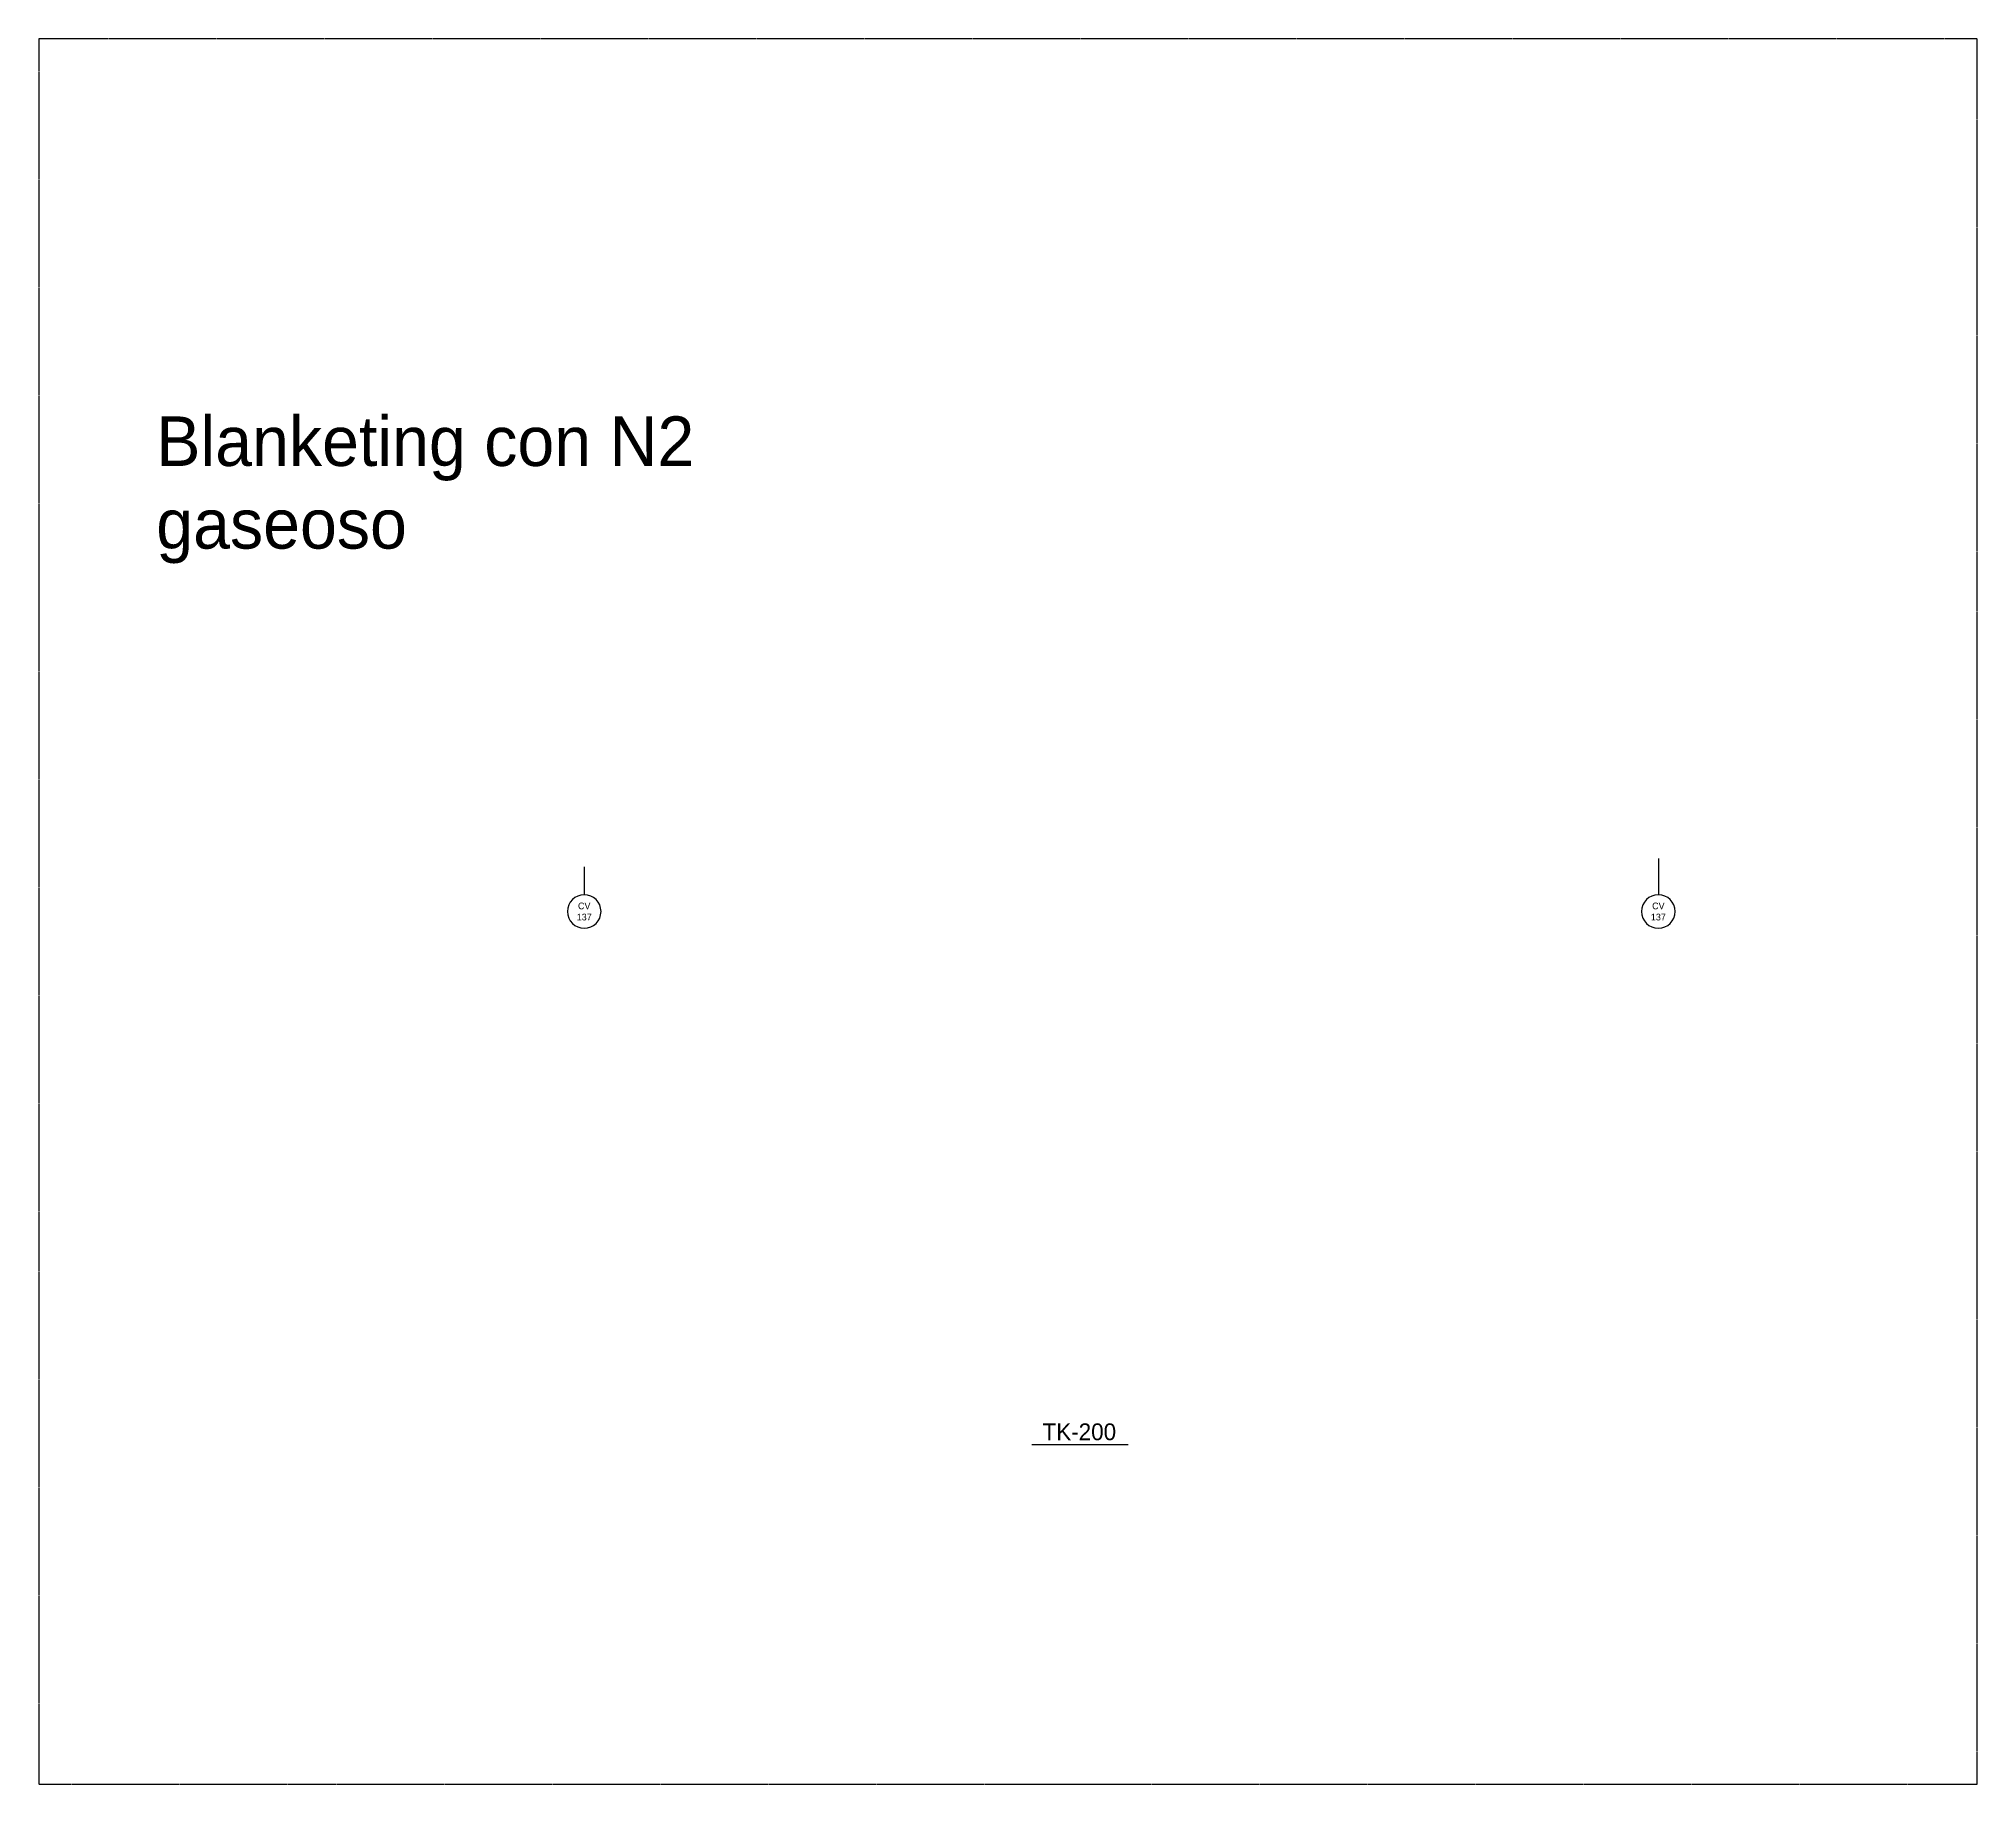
# Model space of a CAD drawing. Header units: millimetres. Extents: x 0 to 578, y 0 to 520.
import ezdxf
from ezdxf.enums import TextEntityAlignment as Align

# ---------------------------------------------------------------- set-up
doc = ezdxf.new("R2010")
doc.units = ezdxf.units.MM
doc.linetypes.add('HIDDEN2', pattern=[0.1875, 0.125, -0.0625])
doc.layers.add('Instrument', color=250, linetype='Continuous')
doc.layers.add('Text', color=7, linetype='Continuous')
doc.layers.add('no plot', color=41, linetype='HIDDEN2', plot=False)
doc.dimstyles.new('ISO-25', dxfattribs={"dimtxt": 2.5, "dimasz": 2.5, "dimexe": 1.25, "dimexo": 0.625, "dimtad": 1, "dimtxsty": 'Standard', "dimcen": 2.5, "dimadec": 0, "dimazin": 0, "dimtfac": 1, "dimtmove": 0, "dimatfit": 3, "dimfxl": 1, "dimarcsym": 0})

# ---------------------------------------------------------------- blocks, each defined once
blk = doc.blocks.new('*U11')
at = {"color": 0, "linetype": 'ByBlock', "lineweight": -3}
blk.add_line((-0.565, -0.152), (0.582, -0.152), dxfattribs=at)
at = {"color": 0, "linetype": 'ByBlock', "lineweight": -2}
blk.add_attdef('#(Equipment.Tag)', text='', height=0.2, dxfattribs=at).set_placement((0, 0), align=Align.MIDDLE)
blk = doc.blocks.new('*U58')
at = {"color": 0, "linetype": 'ByBlock', "lineweight": -2}
for start, end in [(0, 180), (180, 0)]:
    blk.add_arc((0, 0), 0.25, start, end, dxfattribs=at)
blk.add_wipeout([(-0.12, 0.149), (0.125, 0.151), (0.125, 0.024), (-0.12, 0.024)], dxfattribs=at)
blk.add_wipeout([(-0.144, -0.024), (0.149, -0.024), (0.149, -0.155), (-0.144, -0.155)], dxfattribs=at)
for tag, p in [('#(TargetObject.Type)', (0, 0.083)), ('#(TargetObject.LoopNumber)', (0, -0.083))]:
    blk.add_attdef(tag, text='', height=0.1, dxfattribs=at).set_placement(p, align=Align.MIDDLE_CENTER)

msp = doc.modelspace()

# ---------------------------------------------------------------- linework, layer by layer
at = {"layer": 'no plot'}
msp.add_lwpolyline([(0, 0), (577.5, 0), (577.5, 520), (0, 520)], close=True, dxfattribs=at)

# ---------------------------------------------------------------- block references
at = {"layer": 'Text', "xscale": 25, "yscale": 25, "zscale": 25}
msp.add_blockref('*U11', (310, 105), dxfattribs=at).add_auto_attribs({'#(Equipment.Tag)': 'TK-200'})

# ---------------------------------------------------------------- texts
at = {"insert": (35, 407.5), "char_height": 14.7689, "attachment_point": 1}
msp.add_mtext_dynamic_manual_height_columns('Blanketing con N2 gaseoso', width=210.9502, gutter_width=73.84, heights=[0], dxfattribs=at)

# ---------------------------------------------------------------- next in the draw order: block references
at = {"layer": 'Instrument', "linetype": 'ByBlock', "xscale": 20, "yscale": 20, "zscale": 20}
for p in [(162.5, 260), (482.5, 260)]:
    msp.add_blockref('*U58', p, dxfattribs=at).add_auto_attribs({'#(TargetObject.Type)': 'CV', '#(TargetObject.LoopNumber)': '137'})

# ---------------------------------------------------------------- next in the draw order: leaders
at = {"layer": 'Instrument', "linetype": 'ByBlock', "has_arrowhead": 0}
for points in [[(162.5, 273.33), (162.5, 265)], [(482.5, 275.83), (482.5, 265)]]:
    msp.add_leader(points, dimstyle='ISO-25', dxfattribs=at)

doc.saveas('drawing.dxf')
